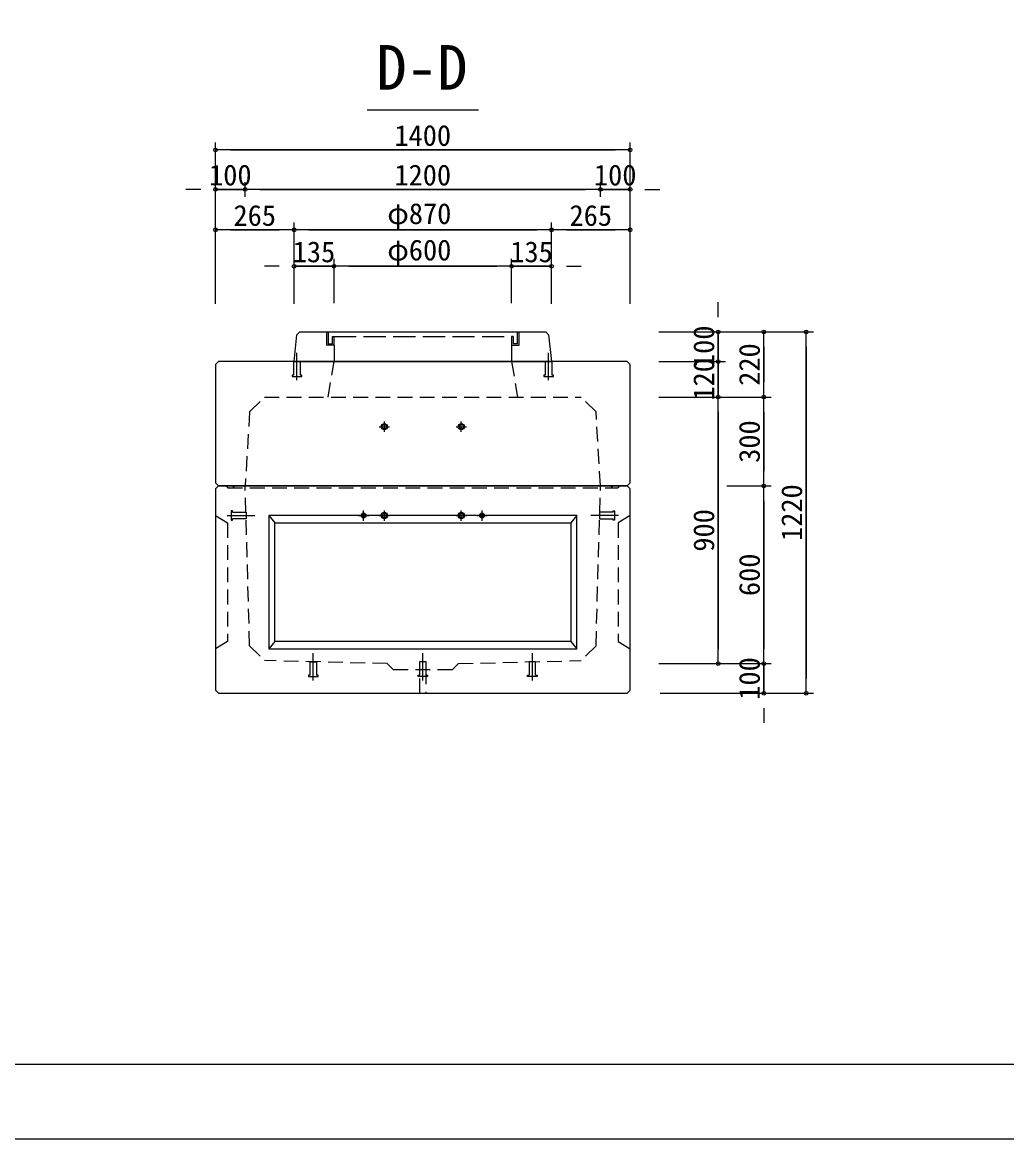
# Model space of a CAD drawing. Units: millimetres, scale not verified. Extents: x -6948 to 6948, y -3792 to 3911.
# Drawn here: x 298 to 3623, y -3792 to -22 of the extents above; entities that cross this region are included whole.
import ezdxf
from ezdxf.enums import TextEntityAlignment as Align

# ---------------------------------------------------------------- set-up
doc = ezdxf.new("R2010")
doc.units = ezdxf.units.MM
doc.header["$LTSCALE"] = 25
doc.header["$PDMODE"] = 32
doc.header["$PDSIZE"] = 12.5
for name, pattern in [('CHAIN2', [12, 9, -1, 1, -1]), ('DASHED2', [3, 2, -1]), ('DASHED3', [4, 3, -1])]:
    doc.linetypes.add(name, pattern=pattern)
for name, color, linetype in [('0-0_0', 4, 'Continuous'), ('0-B_00枠', 4, 'Continuous'), ('0-D_02補助線', 4, 'Continuous'), ('0-E_03寸法', 4, 'Continuous'), ('0-F_04文字', 7, 'Continuous')]:
    doc.layers.add(name, color=color, linetype=linetype)
doc.styles.add('ＭＳ ゴシック', font='')
doc.styles.get('ＭＳ ゴシック').set_extended_font_data('MS Gothic')

msp = doc.modelspace()

# ---------------------------------------------------------------- linework, layer by layer
at = {"layer": '0-0_0', "color": 3}
for p, q in [((1215.86, -1167.28), (1225.86, -1077.28)), ((1235.86, -1067.28), (1225.86, -1077.28)), ((1235.86, -1067.28), (2065.86, -1067.28)), ((2065.86, -1067.28), (2075.86, -1077.28)), ((2075.86, -1077.28), (2085.86, -1167.28)), ((950.86, -1177.28), (960.86, -1167.28)), ((2340.86, -1167.28), (960.86, -1167.28)), ((1215.86, -1167.28), (2085.86, -1167.28)), ((2340.86, -1167.28), (2350.86, -1177.28)), ((950.86, -1177.28), (950.86, -1577.28)), ((2350.86, -1577.28), (2350.86, -1177.28)), ((960.86, -1587.28), (950.86, -1577.28)), ((2350.86, -1577.28), (2340.86, -1587.28)), ((950.86, -1597.28), (960.86, -1587.28)), ((2340.86, -1587.28), (960.86, -1587.28)), ((960.86, -1587.28), (2340.86, -1587.28)), ((2350.86, -1597.28), (2340.86, -1587.28)), ((2350.86, -2277.28), (2350.86, -1597.28)), ((960.86, -2287.28), (2340.86, -2287.28)), ((2340.86, -2287.28), (2350.86, -2277.28))]:
    msp.add_line(p, q, dxfattribs=at)
at = {"layer": '0-0_0', "linetype": 'DASHED3'}
for p, q in [((1325.86, -1067.28), (1325.86, -1112.28)), ((1330.86, -1067.28), (1330.86, -1107.28)), ((1345.86, -1107.28), (1345.86, -1082.28)), ((1345.86, -1082.28), (1350.86, -1082.28)), ((1350.86, -1082.28), (1950.86, -1082.28)), ((1350.86, -1112.28), (1350.86, -1082.28)), ((1955.86, -1082.28), (1955.86, -1107.28)), ((1970.86, -1107.28), (1970.86, -1067.28)), ((1975.86, -1112.28), (1975.86, -1067.28)), ((1350.86, -1112.28), (1325.86, -1112.28)), ((1330.86, -1107.28), (1345.86, -1107.28)), ((1350.86, -1112.28), (1350.86, -1167.28)), ((1950.86, -1112.28), (1975.86, -1112.28)), ((1950.86, -1112.28), (1950.86, -1167.28)), ((1970.86, -1107.28), (1955.86, -1107.28))]:
    msp.add_line(p, q, dxfattribs=at)
at = {"layer": '0-0_0', "linetype": 'CHAIN2'}
for p, q in [((1225.86, -1230.68), (1225.86, -1137.9)), ((2075.86, -1230.68), (2075.86, -1137.9)), ((990.24, -1687.28), (1083.01, -1687.28)), ((1433.36, -1687.28), (1468.36, -1687.28)), ((1450.86, -1704.78), (1450.86, -1669.78)), ((1833.36, -1687.28), (1868.36, -1687.28)), ((1850.86, -1704.78), (1850.86, -1669.78)), ((2311.48, -1687.28), (2218.7, -1687.28)), ((1280.86, -2244.65), (1280.86, -2151.88)), ((1650.86, -2244.65), (1650.86, -2151.88)), ((2020.86, -2244.65), (2020.86, -2151.88))]:
    msp.add_line(p, q, dxfattribs=at)
at = {"layer": '0-0_0', "linetype": 'DASHED2'}
for p, q in [((1330.86, -1287.28), (1350.86, -1167.28)), ((1950.86, -1167.28), (1970.86, -1287.28)), ((1065.86, -1337.28), (1115.86, -1287.28)), ((1115.86, -1287.28), (2185.86, -1287.28)), ((2235.86, -1337.28), (2185.86, -1287.28)), ((1065.86, -1337.28), (1050.86, -1587.28)), ((2250.86, -1587.28), (2235.86, -1337.28)), ((991.86, -1594.28), (2309.86, -1594.28)), ((1065.86, -2127.28), (1050.86, -1587.28)), ((2235.86, -2127.28), (2250.86, -1587.28)), ((950.86, -1687.28), (990.86, -1712.28)), ((2350.86, -1687.28), (2310.86, -1712.28)), ((990.86, -1712.28), (990.86, -2112.28)), ((2310.86, -1712.28), (2310.86, -2112.28)), ((990.86, -2112.28), (950.86, -2137.28)), ((1065.86, -2127.28), (1115.86, -2177.28)), ((2235.86, -2127.28), (2185.86, -2177.28)), ((2310.86, -2112.28), (2350.86, -2137.28)), ((1530.86, -2187.28), (1115.86, -2177.28)), ((1770.86, -2187.28), (2185.86, -2177.28)), ((1550.86, -2207.28), (1530.86, -2187.28)), ((1550.86, -2207.28), (1750.86, -2207.28)), ((1640.36, -2287.28), (1640.36, -2207.28)), ((1661.36, -2207.28), (1661.36, -2287.28)), ((1750.86, -2207.28), (1770.86, -2187.28))]:
    msp.add_line(p, q, dxfattribs=at)
at = {"layer": '0-0_0'}
for p, q in [((986.86, -1587.28), (991.86, -1594.28)), ((1009.86, -1594.28), (1014.86, -1587.28)), ((2291.86, -1594.28), (2286.86, -1587.28)), ((2314.86, -1587.28), (2309.86, -1594.28)), ((2170.86, -1687.28), (1130.86, -1687.28)), ((1130.86, -1687.28), (1130.86, -2137.28)), ((1130.86, -1687.28), (1150.86, -1712.28)), ((2170.86, -1687.28), (2150.86, -1712.28)), ((2170.86, -2137.28), (2170.86, -1687.28)), ((1150.86, -1712.28), (2150.86, -1712.28)), ((1150.86, -2112.28), (1150.86, -1712.28)), ((2150.86, -1712.28), (2150.86, -2112.28)), ((1150.86, -2112.28), (1130.86, -2137.28)), ((1130.86, -2137.28), (2170.86, -2137.28)), ((2150.86, -2112.28), (1150.86, -2112.28)), ((2150.86, -2112.28), (2170.86, -2137.28))]:
    msp.add_line(p, q, dxfattribs=at)
at = {"layer": '0-0_0', "color": 6}
msp.add_line((6697.69, -3541.53), (-3302.31, -3541.53), dxfattribs=at)
at = {"layer": '0-0_0', "linetype": 'DASHED3'}
msp.add_lwpolyline([(1955.86, -1082.28), (1950.86, -1082.28), (1950.86, -1112.28)], dxfattribs=at)
at = {"layer": '0-0_0', "linetype": 'DASHED2'}
for points in [[(1214.96, -1212.78), (1214.96, -1167.28), (1236.76, -1167.28), (1236.76, -1212.78)], [(2064.96, -1212.78), (2064.96, -1167.28), (2086.76, -1167.28), (2086.76, -1212.78)], [(1214.96, -1212.78), (1209.86, -1212.78), (1209.86, -1217.28), (1241.86, -1217.28), (1241.86, -1212.78), (1236.76, -1212.78)], [(2064.96, -1212.78), (2059.86, -1212.78), (2059.86, -1217.28), (2091.86, -1217.28), (2091.86, -1212.78), (2086.76, -1212.78)], [(1008.14, -1676.38), (1008.14, -1671.28), (1003.64, -1671.28), (1003.64, -1703.28), (1008.14, -1703.28), (1008.14, -1698.18)], [(1008.14, -1676.38), (1053.64, -1676.38), (1053.64, -1698.18), (1008.14, -1698.18)], [(2293.58, -1676.38), (2248.08, -1676.38), (2248.08, -1698.18), (2293.58, -1698.18)], [(2293.58, -1676.38), (2293.58, -1671.28), (2298.08, -1671.28), (2298.08, -1703.28), (2293.58, -1703.28), (2293.58, -1698.18)], [(1269.96, -2226.76), (1269.96, -2181.26), (1291.76, -2181.26), (1291.76, -2226.76)], [(1661.76, -2226.76), (1661.76, -2181.26), (1639.96, -2181.26), (1639.96, -2226.76)], [(2031.76, -2226.76), (2031.76, -2181.26), (2009.96, -2181.26), (2009.96, -2226.76)], [(1269.96, -2226.76), (1264.86, -2226.76), (1264.86, -2231.26), (1296.86, -2231.26), (1296.86, -2226.76), (1291.76, -2226.76)], [(1661.76, -2226.76), (1666.86, -2226.76), (1666.86, -2231.26), (1634.86, -2231.26), (1634.86, -2226.76), (1639.96, -2226.76)], [(2031.76, -2226.76), (2036.86, -2226.76), (2036.86, -2231.26), (2004.86, -2231.26), (2004.86, -2226.76), (2009.96, -2226.76)]]:
    msp.add_lwpolyline(points, dxfattribs=at)
at = {"layer": '0-0_0', "color": 3}
msp.add_lwpolyline([(950.86, -1597.28), (950.86, -2277.28), (960.86, -2287.28)], dxfattribs=at)
at = {"layer": '0-0_0'}
for centre, radius in [((1450.86, -1687.28), 8.25), ((1450.86, -1687.28), 6), ((1850.86, -1687.28), 8.25), ((1850.86, -1687.28), 6)]:
    msp.add_circle(centre, radius, dxfattribs=at)
at = {"layer": '0-B_00枠'}
msp.add_line((1462.55, -317.19), (1839.18, -317.19), dxfattribs=at)
msp.add_lwpolyline([(-3552.31, -3791.53), (6947.69, -3791.53), (6947.69, 3633.47), (-3552.31, 3633.47)], dxfattribs=at)
at = {"layer": '0-D_02補助線', "linetype": 'CHAIN2'}
for p, q in [((1503.36, -1387.28), (1538.36, -1387.28)), ((1520.86, -1404.78), (1520.86, -1369.78)), ((1763.36, -1387.28), (1798.36, -1387.28)), ((1780.86, -1404.78), (1780.86, -1369.78)), ((1503.36, -1687.28), (1538.36, -1687.28)), ((1520.86, -1704.78), (1520.86, -1669.78)), ((1763.36, -1687.28), (1798.36, -1687.28)), ((1780.86, -1704.78), (1780.86, -1669.78))]:
    msp.add_line(p, q, dxfattribs=at)
at = {"layer": '0-D_02補助線'}
for centre, radius in [((1520.86, -1387.28), 10.9), ((1520.86, -1387.28), 8), ((1780.86, -1387.28), 10.9), ((1780.86, -1387.28), 8), ((1520.86, -1687.28), 10.9), ((1520.86, -1687.28), 8), ((1780.86, -1687.28), 10.9), ((1780.86, -1687.28), 8)]:
    msp.add_circle(centre, radius, dxfattribs=at)
at = {"layer": '0-E_03寸法'}
for p, q in [((950.86, -777.5), (950.86, -427.5)), ((2350.86, -777.5), (2350.86, -427.5)), ((2350.86, -452.5), (950.86, -452.5)), ((1000.86, -452.5), (2300.86, -452.5)), ((950.86, -611.1), (950.86, -561.1)), ((1050.86, -611.1), (1050.86, -561.1)), ((1050.86, -611.1), (1050.86, -561.1)), ((2250.86, -611.1), (2250.86, -561.1)), ((2250.86, -611.1), (2250.86, -561.1)), ((2350.86, -611.1), (2350.86, -561.1)), ((900.86, -586.1), (850.86, -586.1)), ((2250.86, -586.1), (1050.86, -586.1)), ((1100.86, -586.1), (1150.86, -586.1)), ((1100.86, -586.1), (2200.86, -586.1)), ((2200.86, -586.1), (2150.86, -586.1)), ((2400.86, -586.1), (2450.86, -586.1)), ((950.86, -972.57), (950.86, -697.57)), ((1215.86, -972.57), (1215.86, -697.57)), ((1215.86, -972.57), (1215.86, -697.57)), ((2085.86, -972.57), (2085.86, -697.57)), ((2085.86, -972.57), (2085.86, -697.57)), ((2350.86, -972.57), (2350.86, -697.57)), ((1215.86, -722.57), (950.86, -722.57)), ((1000.86, -722.57), (1165.86, -722.57)), ((2085.86, -722.57), (1215.86, -722.57)), ((1265.86, -722.57), (2035.86, -722.57)), ((2350.86, -722.57), (2085.86, -722.57)), ((2135.86, -722.57), (2300.86, -722.57)), ((1215.86, -970.47), (1215.86, -820.47)), ((1350.86, -970.47), (1350.86, -820.47)), ((1350.86, -970.47), (1350.86, -820.47)), ((1950.86, -970.47), (1950.86, -820.47)), ((1950.86, -970.47), (1950.86, -820.47)), ((2085.86, -970.47), (2085.86, -820.47)), ((1165.86, -845.47), (1115.86, -845.47)), ((1950.86, -845.47), (1350.86, -845.47)), ((1400.86, -845.47), (1450.86, -845.47)), ((1400.86, -845.47), (1900.86, -845.47)), ((1900.86, -845.47), (1850.86, -845.47)), ((2135.86, -845.47), (2185.86, -845.47)), ((2648.46, -1017.28), (2648.46, -967.28)), ((2448.46, -1067.28), (2673.46, -1067.28)), ((2477.54, -1067.28), (2827.54, -1067.28)), ((2620.41, -1067.28), (2970.41, -1067.28)), ((2648.46, -1117.28), (2648.46, -1067.28)), ((2802.54, -1287.28), (2802.54, -1067.28)), ((2945.41, -2287.28), (2945.41, -1067.28)), ((2802.54, -1117.28), (2802.54, -1237.28)), ((2945.41, -1117.28), (2945.41, -2237.28)), ((2448.46, -1167.28), (2673.46, -1167.28)), ((2448.46, -1167.28), (2673.46, -1167.28)), ((2648.46, -1217.28), (2648.46, -1267.28)), ((2448.46, -1287.28), (2673.46, -1287.28)), ((2448.46, -1287.28), (2673.46, -1287.28)), ((2477.54, -1287.28), (2827.54, -1287.28)), ((2648.46, -2187.28), (2648.46, -1287.28)), ((2677.54, -1287.28), (2827.54, -1287.28)), ((2802.54, -1587.28), (2802.54, -1287.28)), ((2648.46, -1337.28), (2648.46, -2137.28)), ((2648.46, -1337.28), (2648.46, -1387.28)), ((2802.54, -1337.28), (2802.54, -1537.28)), ((2677.54, -1587.28), (2827.54, -1587.28)), ((2677.54, -1587.28), (2827.54, -1587.28)), ((2802.54, -2187.28), (2802.54, -1587.28)), ((2802.54, -1637.28), (2802.54, -2137.28)), ((2802.54, -2137.28), (2802.54, -2087.28)), ((2448.46, -2187.28), (2673.46, -2187.28)), ((2452.54, -2187.28), (2827.54, -2187.28)), ((2677.54, -2187.28), (2827.54, -2187.28)), ((2452.54, -2287.28), (2827.54, -2287.28)), ((2620.41, -2287.28), (2970.41, -2287.28)), ((2802.54, -2337.28), (2802.54, -2387.28))]:
    msp.add_line(p, q, dxfattribs=at)
for points in [[(950.86, -586.1), (1050.86, -586.1), (950.86, -586.1)], [(2250.86, -586.1), (2350.86, -586.1), (2250.86, -586.1)], [(1215.86, -845.47), (1350.86, -845.47), (1215.86, -845.47)], [(1950.86, -845.47), (2085.86, -845.47), (1950.86, -845.47)], [(2648.46, -1067.28), (2648.46, -1167.28), (2648.46, -1067.28)], [(2648.46, -1167.28), (2648.46, -1287.28), (2648.46, -1167.28)], [(2802.54, -2187.28), (2802.54, -2287.28), (2802.54, -2187.28)]]:
    msp.add_lwpolyline(points, dxfattribs=at)
for p in [(950.86, -452.5), (2350.86, -452.5), (950.86, -586.1), (1050.86, -586.1), (2250.86, -586.1), (2350.86, -586.1), (950.86, -722.57), (1215.86, -722.57), (2085.86, -722.57), (2350.86, -722.57), (1215.86, -845.47), (1350.86, -845.47), (1950.86, -845.47), (2085.86, -845.47), (2648.46, -1067.28), (2802.54, -1067.28), (2945.41, -1067.28), (2648.46, -1167.28), (2648.46, -1287.28), (2802.54, -1287.28), (2802.54, -1587.28), (2648.46, -2187.28), (2802.54, -2187.28), (2802.54, -2287.28), (2945.41, -2287.28)]:
    msp.add_point(p, dxfattribs=at)

# ---------------------------------------------------------------- texts
at = {"layer": '0-E_03寸法', "style": 'ＭＳ ゴシック'}
for s, p in [('1400', (1554.86, -460.1)), ('100', (928.86, -593.7)), ('1200', (1554.86, -593.7)), ('100', (2228.86, -593.7)), ('265', (1011.36, -730.17)), ('φ870', (1530.86, -724.08)), ('265', (2146.36, -730.17)), ('135', (1211.36, -853.07)), ('φ600', (1530.86, -846.98)), ('135', (1946.36, -853.07))]:
    msp.add_text(s, height=70.38, dxfattribs=at).set_placement(p, align=Align.BOTTOM_LEFT)
for s, p in [('100', (2656.06, -1189.28)), ('220', (2810.14, -1249.28)), ('120', (2656.06, -1299.28)), ('300', (2810.14, -1509.28)), ('1220', (2953.01, -1773.28)), ('900', (2656.06, -1809.28)), ('600', (2810.14, -1959.28)), ('100', (2810.14, -2309.28))]:
    msp.add_text(s, height=70.38, rotation=90, dxfattribs=at).set_placement(p, align=Align.BOTTOM_LEFT)
at = {"layer": '0-F_04文字', "style": 'ＭＳ ゴシック'}
msp.add_text('D-D', height=150.9, dxfattribs=at).set_placement((1493.76, -294.71), align=Align.BOTTOM_LEFT)

doc.saveas('drawing.dxf')
